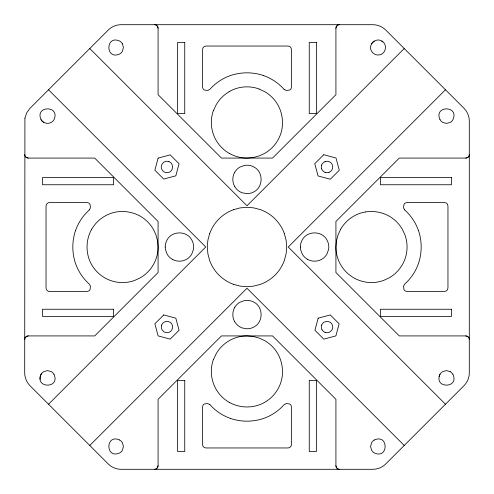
<?xml version="1.0" encoding="UTF-8"?>
<svg xmlns="http://www.w3.org/2000/svg" width="494" height="494" viewBox="0 0 494 494"><rect width="100%" height="100%" fill="white"/><g stroke="black" fill="none" stroke-linecap="round" stroke-linejoin="round"><path stroke-width="0.74" d="M337.853 468.911L336.414 467.565L335.92 465.743L335.92 399.3L272.54 335.92L221.46 335.92L158.08 399.3L158.08 465.743L157.598 467.522L156.147 468.911M156.135 25.083L157.586 26.435L158.08 28.251L158.08 94.7L221.46 158.08L272.54 158.08L335.92 94.7L335.92 28.251L336.414 26.435L337.865 25.083M24.7 339.477C24.651 337.563 26.367 335.895 28.257 335.92L94.7 335.92L158.08 272.54L158.08 221.46L94.7 158.08L28.257 158.08L26.478 157.598L25.089 156.147M469.3 154.523C469.343 156.431 467.639 158.099 465.749 158.08L399.3 158.08L335.92 221.46L335.92 272.54L399.3 335.92L465.749 335.92L467.565 336.414L468.911 337.853M440.006 374.329C433.386 388.71 459.556 388.71 452.936 374.329M335.92 28.251L336.093 27.158A3.606 3.606 0 0 1 338.396 24.854L339.477 24.7M158.08 465.743L157.605 467.522M75.508 230.562C71.939 241.183 71.939 252.823 75.508 263.438A49.74 49.74 0 0 0 89.315 284.118L90.445 286.174L90.025 289.688A3.619 3.619 0 0 1 88.722 290.991L86.944 291.466L49.598 291.466C47.696 291.491 45.998 289.817 46.041 287.909L46.041 206.091C45.998 204.183 47.696 202.509 49.598 202.534L86.944 202.534L88.722 203.015A3.619 3.619 0 0 1 90.025 204.312L90.445 207.832L89.315 209.882M209.691 233.421L207.9 240.103L207.282 246.691L207.9 253.897L209.691 260.579A39.674 39.674 0 0 0 233.458 284.309M439.117 376.768L439.462 375.483A7.441 7.441 0 0 1 442.735 371.593L446.471 370.593L450.207 371.593M91.705 229.21C85.487 240.047 85.487 253.959 91.705 264.79A35.58 35.58 0 0 0 134.683 280.438L140.296 277.807A35.716 35.716 0 0 0 153.313 264.79A35.636 35.636 0 0 0 158.086 247L157.543 240.825L155.931 234.835L153.313 229.21A35.716 35.716 0 0 0 140.296 216.193C133.053 212.13 124.531 210.642 116.331 211.969A35.58 35.58 0 0 0 91.73 229.191M213.575 110.341L216.193 104.722A35.716 35.716 0 0 1 229.21 91.705M213.575 359.323L216.193 353.704A35.716 35.716 0 0 1 229.21 340.687A35.636 35.636 0 0 1 247.006 335.914L253.181 336.457L259.171 338.069L264.79 340.687A35.716 35.716 0 0 1 277.807 353.704C281.87 360.947 283.358 369.469 282.031 377.669A35.624 35.624 0 0 1 264.784 402.295C253.959 408.519 240.047 408.513 229.21 402.295M340.687 229.21L338.069 234.835L336.457 240.825L335.92 247A35.636 35.636 0 0 0 340.687 264.79A35.574 35.574 0 0 0 383.634 280.425L389.278 277.807A35.716 35.716 0 0 0 402.295 264.79A35.574 35.574 0 0 0 404.919 234.829L402.295 229.21A35.716 35.716 0 0 0 389.278 216.193C382.029 212.13 373.513 210.642 365.313 211.969M161.624 325.083C162.711 321.853 166.904 320.322 169.812 322.107A5.588 5.588 0 0 1 171.9 324.188C173.678 327.096 172.153 331.289 168.917 332.376A5.712 5.712 0 0 1 161.6 325.064M234.675 172.307C232.192 176.642 232.192 182.2 234.675 186.528M234.675 307.472C232.192 311.8 232.192 317.364 234.675 321.693M321.68 165.027L322.1 164.132A5.588 5.588 0 0 1 324.188 162.044L325.083 161.624M321.68 325.083L322.1 324.188A5.588 5.588 0 0 1 324.188 322.107L327.028 321.335L329.869 322.107A5.588 5.588 0 0 1 331.956 324.188L332.376 325.083A5.712 5.712 0 0 1 331.956 329.881L330.69 331.388L328.973 332.376A5.712 5.712 0 0 1 325.058 332.4M25.089 337.853L26.478 336.395L28.257 335.92M468.911 156.147L468.818 156.289A3.619 3.619 0 0 1 467.528 157.605L465.749 158.08M48.535 404.222L205.751 247L48.535 89.785M404.222 48.535L246.988 205.763L89.778 48.535M89.785 445.471L246.988 288.237L404.222 445.465M445.465 89.785L288.23 247.012L445.465 404.222M157.24 468.034L155.74 469.084L154.523 469.3M382.072 41.249C375.934 36.784 367.48 44.954 371.593 51.265A7.453 7.453 0 0 0 373.26 53.247A7.472 7.472 0 0 0 379.361 54.883C385.789 54.074 387.778 44.596 382.171 41.323M328.973 172.32L329.869 171.9A5.588 5.588 0 0 0 331.956 169.812L332.376 168.917A5.712 5.712 0 0 0 332.376 165.027L331.956 164.132A5.588 5.588 0 0 0 329.869 162.044L328.973 161.624A5.712 5.712 0 0 0 325.064 161.606M374.322 440.006C388.71 433.392 388.71 459.556 374.322 452.936A7.453 7.453 0 0 1 371.593 450.207L370.593 446.471L371.593 442.735A7.453 7.453 0 0 1 374.322 440.031M233.421 209.691L240.103 207.9L247.309 207.282L253.897 207.9L260.579 209.691A39.674 39.674 0 0 1 284.309 233.458M154.523 24.7L155.622 24.873A3.606 3.606 0 0 1 157.919 27.17L158.08 28.251M339.477 469.3C337.569 469.337 335.895 467.639 335.92 465.743M465.749 335.92L466.849 336.099A3.606 3.606 0 0 1 469.146 338.396L469.3 339.477M28.257 158.08L26.478 157.605M263.438 75.508C252.817 71.939 241.183 71.939 230.562 75.508A49.74 49.74 0 0 0 209.882 89.315L207.826 90.445L204.312 90.025A3.619 3.619 0 0 1 203.009 88.722L202.534 86.938L202.534 49.591L203.009 47.813A3.619 3.619 0 0 1 204.312 46.51L206.091 46.041L287.909 46.041L289.688 46.51A3.619 3.619 0 0 1 290.991 47.813L291.466 49.591L291.466 86.938L290.991 88.722A3.619 3.619 0 0 1 289.688 90.025L286.174 90.445L284.118 89.315M230.562 418.492C241.183 422.061 252.817 422.061 263.438 418.492A49.74 49.74 0 0 0 284.118 404.685L286.174 403.555L289.688 403.975A3.619 3.619 0 0 1 290.991 405.278L291.466 407.056L291.466 444.402C291.491 446.304 289.817 448.002 287.909 447.959L206.091 447.959C204.183 448.002 202.509 446.304 202.534 444.402L202.534 407.056L203.009 405.278A3.619 3.619 0 0 1 204.312 403.975L207.826 403.555L209.882 404.685M233.421 284.309L240.103 286.1L246.691 286.718L253.897 286.1L260.579 284.309A39.674 39.674 0 0 0 284.309 260.579L286.1 253.897L286.718 247.309L286.1 240.103L284.309 233.421M259.171 89.087L264.79 91.705A35.716 35.716 0 0 1 277.807 104.722C281.87 111.971 283.358 120.487 282.031 128.687A35.624 35.624 0 0 1 264.784 153.313L259.171 155.937L253.181 157.543L247.006 158.08A35.636 35.636 0 0 1 229.216 153.313M307.472 259.325C311.8 261.814 317.358 261.814 321.693 259.325A14.203 14.203 0 0 0 326.904 254.114L328.59 249.47L328.806 247A14.203 14.203 0 0 0 326.904 239.93C322.057 230.556 307.163 230.568 302.254 239.886A14.203 14.203 0 0 0 300.401 247.031M172.307 259.325C176.642 261.814 182.2 261.814 186.528 259.325A14.203 14.203 0 0 0 191.746 254.114L193.432 249.47L193.642 247A14.203 14.203 0 0 0 191.746 239.93C186.899 230.562 171.998 230.568 167.096 239.886A14.203 14.203 0 0 0 165.243 247.031M325.083 172.32L324.188 171.9A5.588 5.588 0 0 1 322.1 169.812L321.68 168.917M168.917 161.624L169.812 162.044A5.588 5.588 0 0 1 171.9 164.132L172.665 166.972L171.9 169.812A5.588 5.588 0 0 1 169.812 171.9L168.917 172.32A5.712 5.712 0 0 1 164.119 171.9L162.612 170.634L161.624 168.917A5.712 5.712 0 0 1 161.6 165.002L162.612 163.31L164.119 162.044A5.712 5.712 0 0 1 168.917 161.581M325.083 332.376L323.366 331.388L322.1 329.881M119.678 440.006C105.29 433.392 105.29 459.556 119.678 452.936A7.453 7.453 0 0 0 122.407 450.207L123.407 446.471L122.407 442.735A7.453 7.453 0 0 0 119.678 440.031M381.794 41.064L382.862 41.811M25.966 157.246L24.916 155.74L24.7 154.523M404.685 209.882L403.555 207.832L403.975 204.312A3.619 3.619 0 0 1 405.278 203.015L407.062 202.534L444.409 202.534L446.187 203.015A3.619 3.619 0 0 1 447.49 204.312L447.959 206.091L447.959 287.909L447.49 289.688A3.619 3.619 0 0 1 446.187 290.991L444.409 291.466L407.062 291.466L405.278 290.991A3.619 3.619 0 0 1 403.975 289.688L403.555 286.174L404.685 284.118A49.74 49.74 0 0 0 418.492 263.438C422.061 252.823 422.061 241.183 418.492 230.562M41.064 119.678C43.003 123.16 47.838 124.469 51.265 122.407A7.453 7.453 0 0 0 53.994 119.678C60.614 105.29 34.444 105.29 41.064 119.678A7.453 7.453 0 0 0 43.812 122.407M440.006 119.678C433.386 105.29 459.556 105.29 452.936 119.678A7.453 7.453 0 0 1 450.207 122.407L446.471 123.414L442.735 122.407A7.453 7.453 0 0 1 440.024 119.678M53.994 374.329C60.608 388.698 34.45 388.722 41.064 374.329A7.453 7.453 0 0 1 43.793 371.593L47.529 370.593L51.265 371.593A7.453 7.453 0 0 1 53.976 374.329M122.407 43.793L123.407 47.529L122.407 51.265A7.453 7.453 0 0 1 119.678 53.994C105.29 60.614 105.29 34.444 119.678 41.064A7.453 7.453 0 0 1 122.407 43.818M300.358 247L300.568 249.47L302.254 254.114A14.203 14.203 0 0 0 307.515 259.325M165.194 247L165.41 249.47L167.096 254.114A14.203 14.203 0 0 0 172.35 259.325M229.154 153.325A35.624 35.624 0 0 1 213.476 110.304M229.136 91.625A35.624 35.624 0 0 1 259.134 88.988M75.508 230.636A49.74 49.74 0 0 1 89.315 209.956M229.154 402.307A35.624 35.624 0 0 1 213.476 359.286M209.728 233.458A39.674 39.674 0 0 1 233.458 209.728M263.37 75.508A49.74 49.74 0 0 1 284.044 89.315M234.693 321.68A14.221 14.221 0 0 0 239.917 326.904L242.128 327.954L247.006 328.806A14.221 14.221 0 0 0 254.12 326.904C263.432 321.995 263.432 307.169 254.12 302.254A14.221 14.221 0 0 0 247.006 300.358L244.53 300.568L239.893 302.254A14.221 14.221 0 0 0 234.693 307.484M371.593 43.818A7.453 7.453 0 0 1 374.322 41.082M340.687 229.185A35.574 35.574 0 0 1 365.276 211.957M450.164 371.599A7.441 7.441 0 0 1 452.893 374.322M40.168 379.361A7.472 7.472 0 0 1 41.811 373.26M234.693 186.522A14.221 14.221 0 0 0 239.917 191.746L242.128 192.79L247.006 193.642A14.221 14.221 0 0 0 254.12 191.746C263.432 186.837 263.432 172.005 254.12 167.096A14.221 14.221 0 0 0 247.006 165.2L244.53 165.41L239.893 167.096A14.221 14.221 0 0 0 234.693 172.32M404.685 209.956A49.74 49.74 0 0 1 418.492 230.636M230.63 418.492A49.74 49.74 0 0 1 209.956 404.685M328.955 172.338A5.712 5.712 0 0 1 325.064 172.338M321.643 168.917A5.712 5.712 0 0 1 321.643 165.027M322.057 329.881A5.712 5.712 0 0 1 321.637 325.083M24.916 118.202L24.7 373.019C24.725 377.688 26.633 382.263 29.906 385.592L108.408 464.094C111.737 467.367 116.312 469.275 120.987 469.3L373.013 469.3C377.688 469.275 382.263 467.367 385.592 464.094L464.094 385.592C467.367 382.263 469.275 377.688 469.3 373.019L469.3 120.987C469.275 116.312 467.367 111.737 464.094 108.408L385.592 29.906C382.263 26.633 377.688 24.725 373.013 24.7L120.987 24.7C116.312 24.725 111.737 26.633 108.408 29.906L29.906 108.408L26.633 112.91L24.916 118.202M158.117 158.117L154.869 170.208L163.73 179.069L175.827 175.827L179.069 163.73L170.208 154.875L158.117 158.117M318.173 318.173L314.931 330.27L323.792 339.131L335.883 335.889L339.131 323.792L330.27 314.931L318.173 318.173M323.749 154.708L314.764 163.687L318.056 175.944L330.313 179.236L339.292 170.257L336.006 157.994L323.749 154.708M163.73 314.931L154.869 323.792L158.117 335.889L170.208 339.131L179.069 330.27L175.827 318.173L163.73 314.931M184.75 42.478L177.636 42.478L177.636 113.614L184.75 113.614L184.75 42.478M316.364 42.478L309.25 42.478L309.25 113.614L316.364 113.614L316.364 42.478M113.62 177.636L42.478 177.636L42.478 184.75L113.62 184.75L113.62 177.636M451.522 177.636L380.386 177.636L380.386 184.75L451.522 184.75L451.522 177.636M113.62 309.25L42.478 309.25L42.478 316.364L113.62 316.364L113.62 309.25M451.522 309.25L380.386 309.25L380.386 316.364L451.522 316.364L451.522 309.25M184.75 380.38L177.636 380.38L177.636 451.522L184.75 451.522L184.75 380.38M316.364 380.38L309.25 380.38L309.25 451.522L316.364 451.522L316.364 380.38"/></g></svg>
